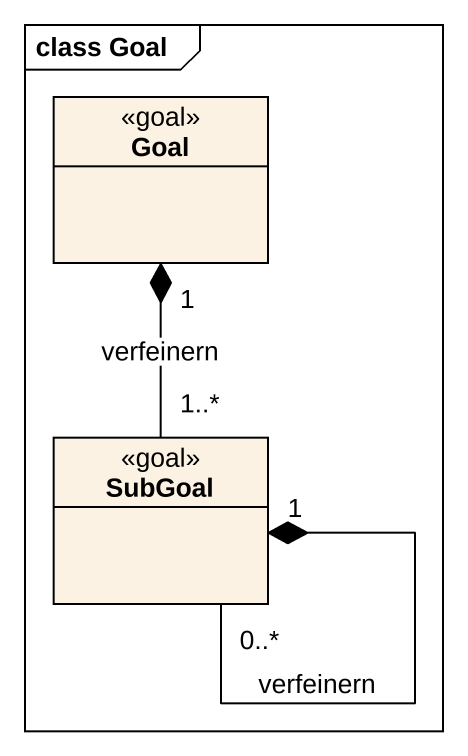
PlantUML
@startuml
mainframe class Goal
hide circle
hide empty members
class Goal <<goal>>
class SubGoal <<goal>>
SubGoal "1..*" -up-* "1" Goal : verfeinern
SubGoal "0..*" --* "1" SubGoal : verfeinern
@enduml
